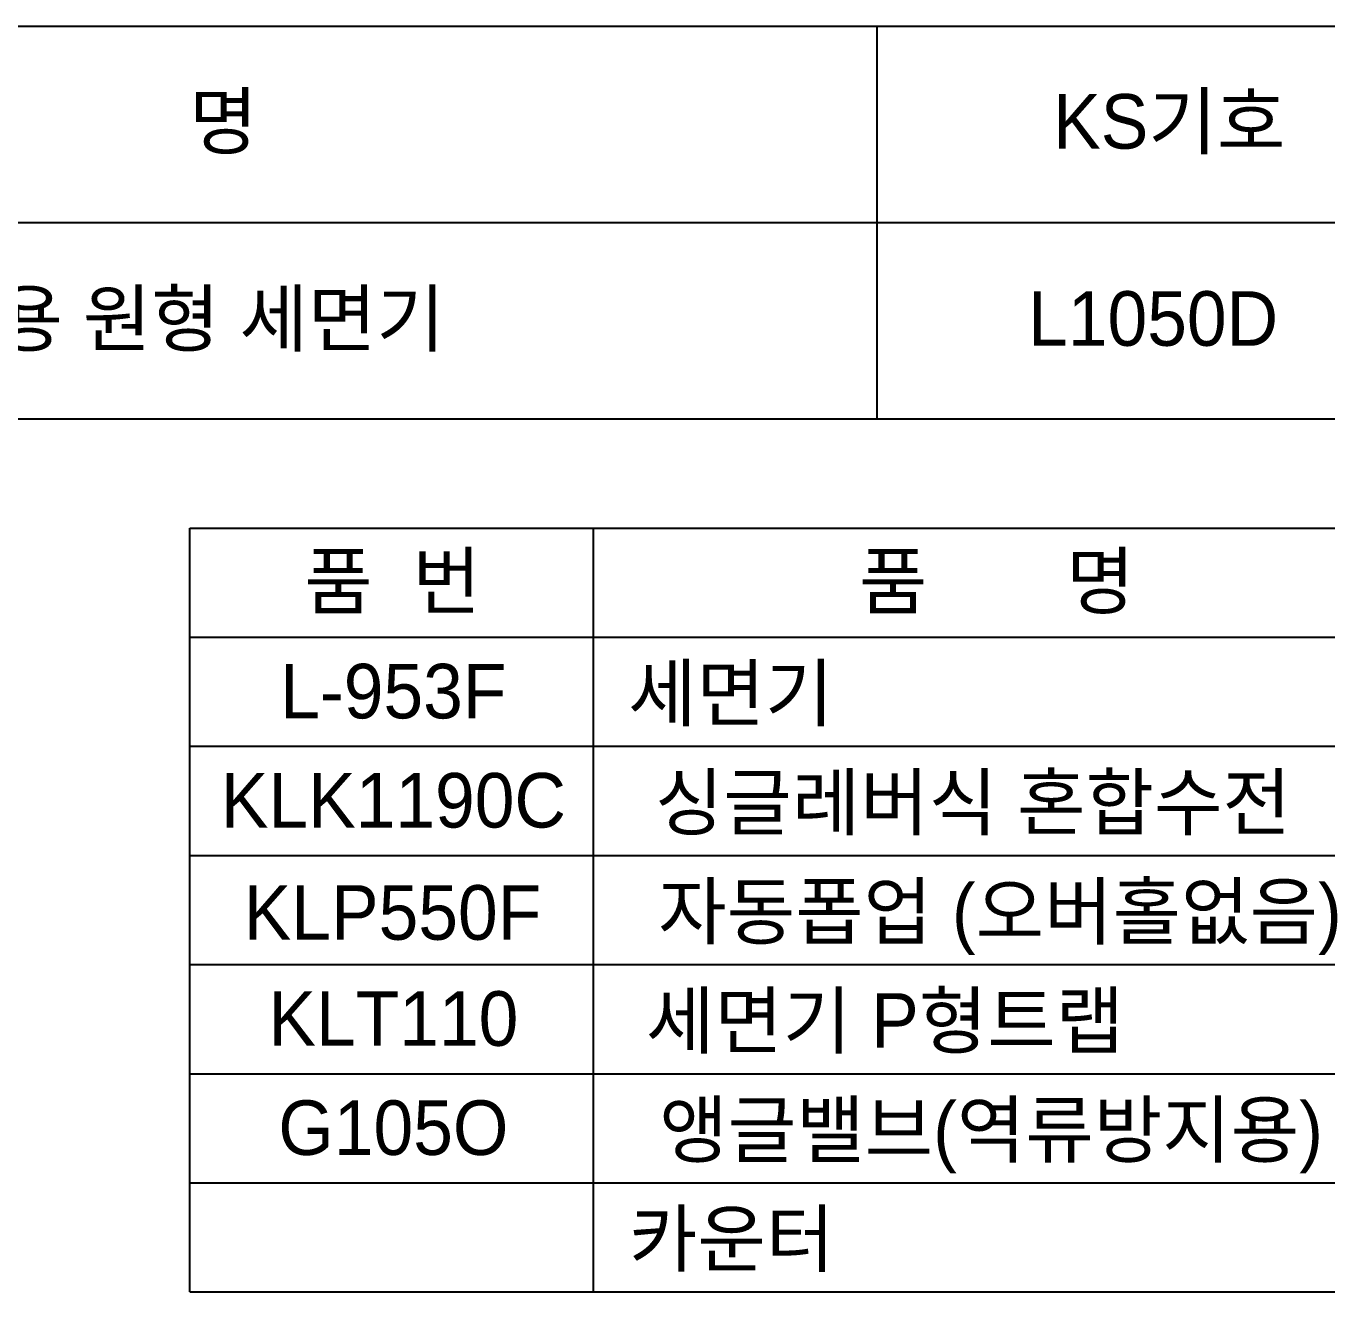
# Model space of a CAD drawing. Header units: millimetres. Extents: x 0 to 1800, y -67 to 2530.
# Drawn here: x 900 to 1496, y 1950 to 2530 of the extents above; entities that cross this region are included whole.
import ezdxf
from ezdxf.enums import TextEntityAlignment as Align

# ---------------------------------------------------------------- set-up
doc = ezdxf.new("R2010")
doc.units = ezdxf.units.MM
doc.layers.add('TEXT', color=7, linetype='Continuous')
doc.layers.add('도각라인', color=7, linetype='Continuous')
doc.styles.add('타이틀', font='H2GTRM.TTF', dxfattribs={"height": 25})

msp = doc.modelspace()

# ---------------------------------------------------------------- linework, layer by layer
at = {"layer": '도각라인', "color": 7}
for p, q in [((0, 2530), (1800, 2530)), ((1290, 2350), (1290, 2530)), ((520, 2440), (1800, 2440)), ((0, 2350), (1800, 2350)), ((975, 1950), (975, 2300)), ((975, 2300), (1770, 2300)), ((1160, 1950), (1160, 2300)), ((975, 2250), (1770, 2250)), ((975, 2200), (1770, 2200)), ((975, 2150), (1770, 2150)), ((975, 2100), (1770, 2100)), ((975, 2050), (1770, 2050)), ((975, 2000), (1770, 2000)), ((975, 1950), (1770, 1950))]:
    msp.add_line(p, q, dxfattribs=at)

# ---------------------------------------------------------------- texts
at = {"layer": 'TEXT', "style": '타이틀'}
for s, p in [('품             명', (915.69, 2486.4)), ('KS기호', (1423.85, 2486.32)), ('독립 카운터용 원형 세면기', (905.77, 2396)), ('L1050D', (1416.49, 2396)), ('품  번', (1067.94, 2275.73)), ('품       명', (1344.82, 2275.73)), ('L-953F', (1068.33, 2225.28)), ('세면기', (1222.97, 2224.38)), ('KLK1190C', (1068.33, 2175.28)), ('싱글레버식 혼합수전', (1333.92, 2174.38)), ('자동폽업 (오버홀없음)', (1346.31, 2124.38)), ('KLP550F', (1067.93, 2123.87)), ('KLT110', (1068.33, 2075.28)), ('세면기 P형트랩', (1293.64, 2074.38)), ('앵글밸브(역류방지용)', (1342.26, 2024.38)), ('G105O', (1068.33, 2025.28)), ('카운터', (1223.36, 1974.38))]:
    msp.add_text(s, height=25, dxfattribs=at).set_placement(p, align=Align.MIDDLE_CENTER)

doc.saveas('drawing.dxf')
